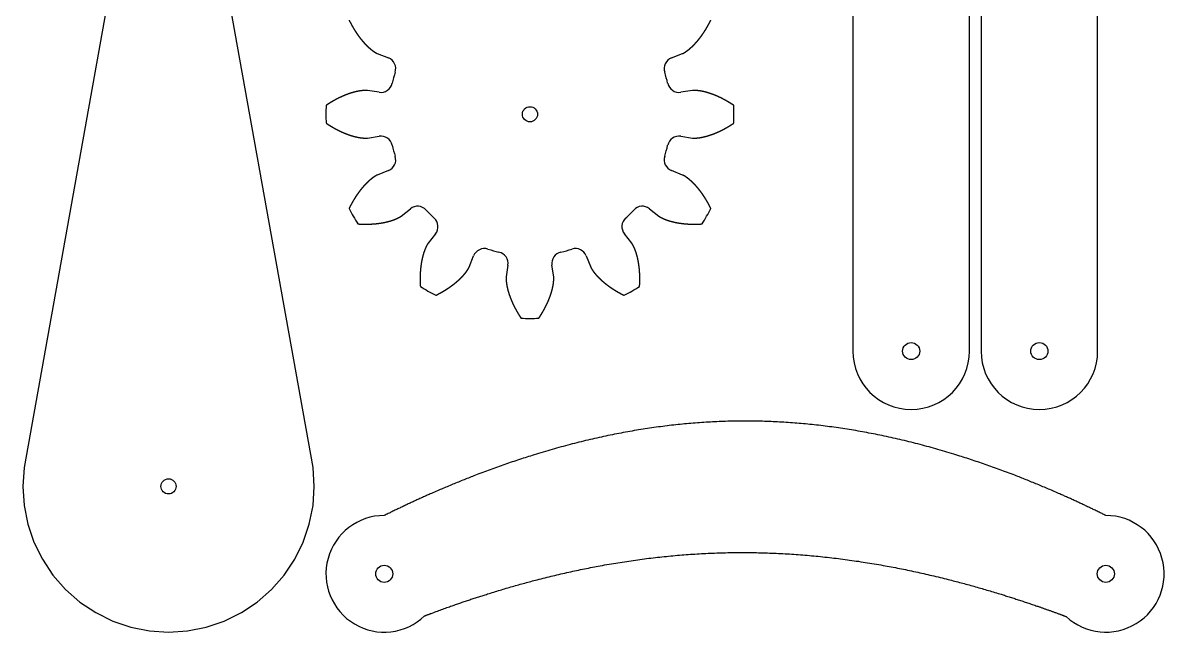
# Model space of a CAD drawing. Header units: millimetres. Extents: x 18 to 1165, y 18 to 1178.
# Drawn here: x 18 to 605, y 294 to 607 of the extents above; entities that cross this region are included whole.
import ezdxf

# ---------------------------------------------------------------- set-up
doc = ezdxf.new("R2010")
doc.units = ezdxf.units.MM
doc.layers.add('cut', color=5, linetype='Continuous', true_color=0x0000ff)

msp = doc.modelspace()

# ---------------------------------------------------------------- linework, layer by layer
at = {"layer": 'cut', "color": 5, "true_color": 0x0000ff}
for p, q in [((200.42, 591.67), (206.14, 589.39)), ((351.86, 589.39), (357.58, 591.67)), ((201.41, 571.73), (195.31, 572.62)), ((362.69, 572.62), (356.59, 571.73)), ((195.31, 548.19), (201.41, 549.08)), ((356.59, 549.08), (362.69, 548.19)), ((206.14, 531.42), (200.42, 529.14)), ((357.58, 529.14), (351.86, 531.42)), ((212.64, 507.98), (217.47, 511.8)), ((340.53, 511.8), (345.36, 507.98)), ((230.39, 498.87), (226.58, 494.04)), ((331.42, 494.04), (327.61, 498.87)), ((247.74, 481.82), (250.01, 487.54)), ((267.67, 482.81), (266.78, 476.72)), ((291.22, 476.72), (290.33, 482.81)), ((307.99, 487.54), (310.26, 481.82))]:
    msp.add_line(p, q, dxfattribs=at)
for points in [[(445.17, 773.38), (445.17, 438.58, 1), (505.17, 438.58), (505.17, 773.38, 1)], [(511.17, 738.58), (511.17, 438.58, 1), (571.17, 438.58), (571.17, 738.58, 1)]]:
    msp.add_lwpolyline(points, format="xyb", close=True, dxfattribs=at)
msp.add_lwpolyline([(75, 693), (18.64, 378.79), (18, 369), (18.64, 359.21), (20.56, 349.59), (23.71, 340.3), (28.05, 331.5), (33.5, 323.34), (39.97, 315.97), (47.34, 309.5), (55.5, 304.05), (64.3, 299.71), (73.59, 296.56), (83.21, 294.64), (93, 294), (102.79, 294.64), (112.41, 296.56), (121.7, 299.71), (130.5, 304.05), (138.66, 309.5), (146.03, 315.97), (152.5, 323.34), (157.95, 331.5), (162.29, 340.3), (165.44, 349.59), (167.36, 359.21), (168, 369), (167.36, 378.79), (111, 693)], dxfattribs=at)
for centre, radius in [((279, 560.41), 3.9), ((475.17, 438.58), 4.4), ((541.17, 438.58), 4.4), ((93, 369), 3.9), ((204, 324), 4.4), ((575.4, 324), 4.4)]:
    msp.add_circle(centre, radius, dxfattribs=at)
for centre, radius, start, end in [((203.92, 583.82), 6, -17.31832, 68.30621), ((354.08, 583.82), 6, 111.69379, -162.68168), ((279, 560.41), 72.64, 162.68168, 167.31832), ((279, 560.41), 72.64, 12.68168, 17.31832), ((202.27, 577.67), 6, -98.30621, -12.68168), ((355.73, 577.67), 6, -167.31832, -81.69379), ((279, 560.41), 105, 177.50669, -177.50669), ((279, 560.41), 105, -2.49331, 2.49331), ((202.27, 543.14), 6, 12.68168, 98.30621), ((355.73, 543.14), 6, 81.69379, 167.31832), ((279, 560.41), 72.64, -167.31832, -162.68168), ((279, 560.41), 72.64, -17.31832, -12.68168), ((203.92, 536.99), 6, -68.30621, 17.31832), ((354.08, 536.99), 6, 162.68168, -111.69379), ((279, 560.41), 105, -152.49331, -147.50669), ((221.19, 507.09), 6, 42.68168, 128.30621), ((279, 560.41), 72.64, -137.31832, -132.68168), ((279, 560.41), 72.64, -47.31832, -42.68168), ((336.81, 507.09), 6, 51.69379, 137.31832), ((279, 560.41), 105, -32.49331, -27.50669), ((225.68, 502.59), 6, -38.30621, 47.31832), ((332.32, 502.59), 6, 132.68168, -141.69379), ((255.59, 485.33), 6, 72.68168, 158.30621), ((279, 560.41), 72.64, -107.31832, -102.68168), ((261.73, 483.68), 6, -8.30621, 77.31832), ((296.27, 483.68), 6, 102.68168, -171.69379), ((279, 560.41), 72.64, -77.31832, -72.68168), ((302.41, 485.33), 6, 21.69379, 107.31832), ((279, 560.41), 105, -122.49331, -117.50669), ((279, 560.41), 105, -62.49331, -57.50669), ((279, 560.41), 105, -92.49331, -87.50669), ((204, 324), 30, 90, -46.11126), ((575.4, 324), 30, -132.93898, 90)]:
    msp.add_arc(centre, radius, start, end, dxfattribs=at)
for points in [[(185.87, 608.9), (185.9, 608.84), (185.96, 608.71), (186.06, 608.52), (186.18, 608.27), (186.34, 607.96), (186.5, 607.65), (186.66, 607.34), (186.82, 607.04), (186.99, 606.73), (187.15, 606.43), (187.32, 606.13), (187.49, 605.83), (187.66, 605.53), (187.83, 605.23), (188, 604.94), (188.18, 604.64), (188.35, 604.35), (188.53, 604.06), (188.71, 603.77), (188.89, 603.48), (189.07, 603.2), (189.25, 602.91), (189.44, 602.63), (189.63, 602.35), (189.81, 602.07), (190, 601.8), (190.19, 601.52), (190.39, 601.25), (190.58, 600.98), (190.77, 600.71), (190.97, 600.44), (191.17, 600.18), (191.37, 599.91), (191.57, 599.65), (191.77, 599.39), (191.98, 599.13), (192.18, 598.88), (192.39, 598.63), (192.6, 598.37), (192.81, 598.13), (193.02, 597.88), (193.23, 597.63), (193.45, 597.39), (193.66, 597.15), (193.88, 596.91), (194.1, 596.68), (194.32, 596.45), (194.54, 596.22), (194.77, 595.99), (194.99, 595.76), (195.22, 595.54), (195.45, 595.32), (195.68, 595.1), (195.91, 594.89), (196.14, 594.68), (196.38, 594.47), (196.61, 594.26), (196.85, 594.06), (197.09, 593.86), (197.33, 593.66), (197.58, 593.47), (197.83, 593.28), (198.07, 593.1), (198.33, 592.92), (198.58, 592.75), (198.83, 592.57), (199.09, 592.4), (199.34, 592.23), (199.6, 592.07), (199.87, 591.92), (200.08, 591.81), (200.25, 591.74), (200.36, 591.69), (200.42, 591.67)], [(357.58, 591.67), (357.64, 591.69), (357.75, 591.74), (357.92, 591.81), (358.13, 591.92), (358.4, 592.07), (358.66, 592.23), (358.91, 592.4), (359.17, 592.57), (359.42, 592.75), (359.67, 592.92), (359.93, 593.1), (360.17, 593.28), (360.42, 593.47), (360.67, 593.66), (360.91, 593.86), (361.15, 594.06), (361.39, 594.26), (361.62, 594.47), (361.86, 594.68), (362.09, 594.89), (362.32, 595.1), (362.55, 595.32), (362.78, 595.54), (363.01, 595.76), (363.23, 595.99), (363.46, 596.22), (363.68, 596.45), (363.9, 596.68), (364.12, 596.91), (364.34, 597.15), (364.55, 597.39), (364.77, 597.63), (364.98, 597.88), (365.19, 598.13), (365.4, 598.37), (365.61, 598.63), (365.82, 598.88), (366.02, 599.13), (366.23, 599.39), (366.43, 599.65), (366.63, 599.91), (366.83, 600.18), (367.03, 600.44), (367.23, 600.71), (367.42, 600.98), (367.61, 601.25), (367.81, 601.52), (368, 601.8), (368.19, 602.07), (368.37, 602.35), (368.56, 602.63), (368.75, 602.91), (368.93, 603.2), (369.11, 603.48), (369.29, 603.77), (369.47, 604.06), (369.65, 604.35), (369.82, 604.64), (370, 604.94), (370.17, 605.23), (370.34, 605.53), (370.51, 605.83), (370.68, 606.13), (370.85, 606.43), (371.01, 606.73), (371.18, 607.04), (371.34, 607.34), (371.5, 607.65), (371.66, 607.96), (371.82, 608.27), (371.94, 608.52), (372.04, 608.71), (372.1, 608.84), (372.13, 608.9)], [(195.31, 572.62), (195.25, 572.63), (195.13, 572.65), (194.95, 572.66), (194.71, 572.68), (194.41, 572.68), (194.1, 572.67), (193.8, 572.65), (193.49, 572.63), (193.18, 572.61), (192.88, 572.58), (192.57, 572.55), (192.26, 572.52), (191.96, 572.48), (191.65, 572.44), (191.34, 572.39), (191.03, 572.33), (190.72, 572.28), (190.42, 572.22), (190.11, 572.15), (189.8, 572.09), (189.49, 572.02), (189.18, 571.95), (188.88, 571.87), (188.57, 571.79), (188.26, 571.71), (187.95, 571.62), (187.64, 571.53), (187.34, 571.44), (187.03, 571.35), (186.72, 571.25), (186.42, 571.15), (186.11, 571.05), (185.8, 570.94), (185.49, 570.84), (185.19, 570.72), (184.88, 570.61), (184.58, 570.5), (184.27, 570.38), (183.97, 570.26), (183.66, 570.13), (183.36, 570.01), (183.05, 569.88), (182.75, 569.75), (182.44, 569.61), (182.14, 569.48), (181.84, 569.34), (181.53, 569.2), (181.23, 569.06), (180.93, 568.91), (180.63, 568.77), (180.33, 568.62), (180.02, 568.46), (179.72, 568.31), (179.42, 568.15), (179.12, 568), (178.82, 567.83), (178.52, 567.67), (178.23, 567.51), (177.93, 567.34), (177.63, 567.17), (177.33, 567), (177.04, 566.82), (176.74, 566.65), (176.45, 566.47), (176.15, 566.29), (175.86, 566.11), (175.56, 565.92), (175.27, 565.74), (174.97, 565.55), (174.68, 565.36), (174.45, 565.21), (174.27, 565.09), (174.16, 565.01), (174.1, 564.97)], [(383.9, 564.97), (383.84, 565.01), (383.73, 565.09), (383.55, 565.21), (383.32, 565.36), (383.03, 565.55), (382.73, 565.74), (382.44, 565.92), (382.14, 566.11), (381.85, 566.29), (381.55, 566.47), (381.26, 566.65), (380.96, 566.82), (380.67, 567), (380.37, 567.17), (380.07, 567.34), (379.77, 567.51), (379.48, 567.67), (379.18, 567.83), (378.88, 568), (378.58, 568.15), (378.28, 568.31), (377.98, 568.46), (377.67, 568.62), (377.37, 568.77), (377.07, 568.91), (376.77, 569.06), (376.47, 569.2), (376.16, 569.34), (375.86, 569.48), (375.56, 569.61), (375.25, 569.75), (374.95, 569.88), (374.64, 570.01), (374.34, 570.13), (374.03, 570.26), (373.73, 570.38), (373.42, 570.5), (373.12, 570.61), (372.81, 570.72), (372.51, 570.84), (372.2, 570.94), (371.89, 571.05), (371.58, 571.15), (371.28, 571.25), (370.97, 571.35), (370.66, 571.44), (370.36, 571.53), (370.05, 571.62), (369.74, 571.71), (369.43, 571.79), (369.12, 571.87), (368.82, 571.95), (368.51, 572.02), (368.2, 572.09), (367.89, 572.15), (367.58, 572.22), (367.28, 572.28), (366.97, 572.33), (366.66, 572.39), (366.35, 572.44), (366.04, 572.48), (365.74, 572.52), (365.43, 572.55), (365.12, 572.58), (364.82, 572.61), (364.51, 572.63), (364.2, 572.65), (363.9, 572.67), (363.59, 572.68), (363.29, 572.68), (363.05, 572.66), (362.87, 572.65), (362.75, 572.63), (362.69, 572.62)], [(174.1, 555.84), (174.16, 555.8), (174.27, 555.72), (174.45, 555.6), (174.68, 555.45), (174.97, 555.26), (175.27, 555.07), (175.56, 554.89), (175.86, 554.7), (176.15, 554.52), (176.45, 554.34), (176.74, 554.16), (177.04, 553.99), (177.33, 553.81), (177.63, 553.64), (177.93, 553.47), (178.23, 553.3), (178.52, 553.14), (178.82, 552.98), (179.12, 552.82), (179.42, 552.66), (179.72, 552.5), (180.02, 552.35), (180.33, 552.19), (180.63, 552.04), (180.93, 551.9), (181.23, 551.75), (181.53, 551.61), (181.84, 551.47), (182.14, 551.33), (182.44, 551.2), (182.75, 551.06), (183.05, 550.93), (183.36, 550.8), (183.66, 550.68), (183.97, 550.55), (184.27, 550.43), (184.58, 550.31), (184.88, 550.2), (185.19, 550.09), (185.49, 549.98), (185.8, 549.87), (186.11, 549.76), (186.42, 549.66), (186.72, 549.56), (187.03, 549.46), (187.34, 549.37), (187.64, 549.28), (187.95, 549.19), (188.26, 549.1), (188.57, 549.02), (188.88, 548.94), (189.18, 548.87), (189.49, 548.79), (189.8, 548.72), (190.11, 548.66), (190.42, 548.59), (190.72, 548.53), (191.03, 548.48), (191.34, 548.42), (191.65, 548.37), (191.96, 548.33), (192.26, 548.29), (192.57, 548.26), (192.88, 548.23), (193.18, 548.2), (193.49, 548.18), (193.8, 548.16), (194.1, 548.14), (194.41, 548.13), (194.71, 548.13), (194.95, 548.15), (195.13, 548.16), (195.25, 548.18), (195.31, 548.19)], [(362.69, 548.19), (362.75, 548.18), (362.87, 548.16), (363.05, 548.15), (363.29, 548.13), (363.59, 548.13), (363.9, 548.14), (364.2, 548.16), (364.51, 548.18), (364.82, 548.2), (365.12, 548.23), (365.43, 548.26), (365.74, 548.29), (366.04, 548.33), (366.35, 548.37), (366.66, 548.42), (366.97, 548.48), (367.28, 548.53), (367.58, 548.59), (367.89, 548.66), (368.2, 548.72), (368.51, 548.79), (368.82, 548.87), (369.12, 548.94), (369.43, 549.02), (369.74, 549.1), (370.05, 549.19), (370.36, 549.28), (370.66, 549.37), (370.97, 549.46), (371.28, 549.56), (371.58, 549.66), (371.89, 549.76), (372.2, 549.87), (372.51, 549.98), (372.81, 550.09), (373.12, 550.2), (373.42, 550.31), (373.73, 550.43), (374.03, 550.55), (374.34, 550.68), (374.64, 550.8), (374.95, 550.93), (375.25, 551.06), (375.56, 551.2), (375.86, 551.33), (376.16, 551.47), (376.47, 551.61), (376.77, 551.75), (377.07, 551.9), (377.37, 552.04), (377.67, 552.19), (377.98, 552.35), (378.28, 552.5), (378.58, 552.66), (378.88, 552.82), (379.18, 552.98), (379.48, 553.14), (379.77, 553.3), (380.07, 553.47), (380.37, 553.64), (380.67, 553.81), (380.96, 553.99), (381.26, 554.16), (381.55, 554.34), (381.85, 554.52), (382.14, 554.7), (382.44, 554.89), (382.73, 555.07), (383.03, 555.26), (383.32, 555.45), (383.55, 555.6), (383.73, 555.72), (383.84, 555.8), (383.9, 555.84)], [(200.42, 529.14), (200.36, 529.12), (200.25, 529.07), (200.08, 529), (199.87, 528.89), (199.6, 528.74), (199.34, 528.58), (199.09, 528.41), (198.83, 528.24), (198.58, 528.06), (198.33, 527.89), (198.07, 527.71), (197.83, 527.53), (197.58, 527.34), (197.33, 527.15), (197.09, 526.95), (196.85, 526.75), (196.61, 526.55), (196.38, 526.34), (196.14, 526.13), (195.91, 525.92), (195.68, 525.71), (195.45, 525.49), (195.22, 525.27), (194.99, 525.05), (194.77, 524.82), (194.54, 524.59), (194.32, 524.36), (194.1, 524.13), (193.88, 523.9), (193.66, 523.66), (193.45, 523.42), (193.23, 523.18), (193.02, 522.93), (192.81, 522.69), (192.6, 522.44), (192.39, 522.19), (192.18, 521.93), (191.98, 521.68), (191.77, 521.42), (191.57, 521.16), (191.37, 520.9), (191.17, 520.63), (190.97, 520.37), (190.77, 520.1), (190.58, 519.83), (190.39, 519.56), (190.19, 519.29), (190, 519.01), (189.81, 518.74), (189.63, 518.46), (189.44, 518.18), (189.25, 517.9), (189.07, 517.61), (188.89, 517.33), (188.71, 517.04), (188.53, 516.75), (188.35, 516.46), (188.18, 516.17), (188, 515.87), (187.83, 515.58), (187.66, 515.28), (187.49, 514.98), (187.32, 514.68), (187.15, 514.38), (186.99, 514.08), (186.82, 513.77), (186.66, 513.47), (186.5, 513.16), (186.34, 512.85), (186.18, 512.54), (186.06, 512.29), (185.96, 512.1), (185.9, 511.97), (185.87, 511.91)], [(372.13, 511.91), (372.1, 511.97), (372.04, 512.1), (371.94, 512.29), (371.82, 512.54), (371.66, 512.85), (371.5, 513.16), (371.34, 513.47), (371.18, 513.77), (371.01, 514.08), (370.85, 514.38), (370.68, 514.68), (370.51, 514.98), (370.34, 515.28), (370.17, 515.58), (370, 515.87), (369.82, 516.17), (369.65, 516.46), (369.47, 516.75), (369.29, 517.04), (369.11, 517.33), (368.93, 517.61), (368.75, 517.9), (368.56, 518.18), (368.37, 518.46), (368.19, 518.74), (368, 519.01), (367.81, 519.29), (367.61, 519.56), (367.42, 519.83), (367.23, 520.1), (367.03, 520.37), (366.83, 520.63), (366.63, 520.9), (366.43, 521.16), (366.23, 521.42), (366.02, 521.68), (365.82, 521.93), (365.61, 522.19), (365.4, 522.44), (365.19, 522.69), (364.98, 522.93), (364.77, 523.18), (364.55, 523.42), (364.34, 523.66), (364.12, 523.9), (363.9, 524.13), (363.68, 524.36), (363.46, 524.59), (363.23, 524.82), (363.01, 525.05), (362.78, 525.27), (362.55, 525.49), (362.32, 525.71), (362.09, 525.92), (361.86, 526.13), (361.62, 526.34), (361.39, 526.55), (361.15, 526.75), (360.91, 526.95), (360.67, 527.15), (360.42, 527.34), (360.17, 527.53), (359.93, 527.71), (359.67, 527.89), (359.42, 528.06), (359.17, 528.24), (358.91, 528.41), (358.66, 528.58), (358.4, 528.74), (358.13, 528.89), (357.92, 529), (357.75, 529.07), (357.64, 529.12), (357.58, 529.14)], [(190.44, 504), (190.51, 503.99), (190.65, 503.99), (190.86, 503.97), (191.14, 503.96), (191.48, 503.94), (191.83, 503.92), (192.18, 503.91), (192.53, 503.89), (192.87, 503.88), (193.22, 503.88), (193.56, 503.87), (193.91, 503.86), (194.25, 503.86), (194.59, 503.86), (194.94, 503.86), (195.28, 503.87), (195.62, 503.87), (195.96, 503.88), (196.3, 503.89), (196.64, 503.91), (196.98, 503.92), (197.31, 503.94), (197.65, 503.96), (197.99, 503.98), (198.32, 504), (198.66, 504.03), (198.99, 504.05), (199.32, 504.08), (199.65, 504.12), (199.98, 504.15), (200.31, 504.19), (200.64, 504.23), (200.97, 504.27), (201.3, 504.31), (201.62, 504.36), (201.95, 504.4), (202.27, 504.46), (202.59, 504.51), (202.92, 504.56), (203.24, 504.62), (203.56, 504.68), (203.87, 504.74), (204.19, 504.81), (204.51, 504.87), (204.82, 504.94), (205.14, 505.02), (205.45, 505.09), (205.76, 505.17), (206.07, 505.25), (206.38, 505.33), (206.68, 505.41), (206.99, 505.5), (207.29, 505.59), (207.59, 505.69), (207.89, 505.79), (208.19, 505.88), (208.49, 505.99), (208.78, 506.09), (209.07, 506.2), (209.37, 506.31), (209.65, 506.43), (209.94, 506.54), (210.22, 506.67), (210.5, 506.8), (210.78, 506.93), (211.06, 507.06), (211.33, 507.2), (211.61, 507.34), (211.88, 507.48), (212.14, 507.63), (212.34, 507.76), (212.49, 507.87), (212.59, 507.94), (212.64, 507.98)], [(345.36, 507.98), (345.41, 507.94), (345.51, 507.87), (345.66, 507.76), (345.86, 507.63), (346.12, 507.48), (346.39, 507.34), (346.67, 507.2), (346.94, 507.06), (347.22, 506.93), (347.5, 506.8), (347.78, 506.67), (348.06, 506.54), (348.35, 506.43), (348.63, 506.31), (348.93, 506.2), (349.22, 506.09), (349.51, 505.99), (349.81, 505.88), (350.11, 505.79), (350.41, 505.69), (350.71, 505.59), (351.01, 505.5), (351.32, 505.41), (351.62, 505.33), (351.93, 505.25), (352.24, 505.17), (352.55, 505.09), (352.86, 505.02), (353.18, 504.94), (353.49, 504.87), (353.81, 504.81), (354.13, 504.74), (354.44, 504.68), (354.76, 504.62), (355.08, 504.56), (355.41, 504.51), (355.73, 504.46), (356.05, 504.4), (356.38, 504.36), (356.7, 504.31), (357.03, 504.27), (357.36, 504.23), (357.69, 504.19), (358.02, 504.15), (358.35, 504.12), (358.68, 504.08), (359.01, 504.05), (359.34, 504.03), (359.68, 504), (360.01, 503.98), (360.35, 503.96), (360.69, 503.94), (361.02, 503.92), (361.36, 503.91), (361.7, 503.89), (362.04, 503.88), (362.38, 503.87), (362.72, 503.87), (363.06, 503.86), (363.41, 503.86), (363.75, 503.86), (364.09, 503.86), (364.44, 503.87), (364.78, 503.88), (365.13, 503.88), (365.47, 503.89), (365.82, 503.91), (366.17, 503.92), (366.52, 503.94), (366.86, 503.96), (367.14, 503.97), (367.35, 503.99), (367.49, 503.99), (367.56, 504)], [(226.58, 494.04), (226.54, 493.99), (226.47, 493.9), (226.36, 493.75), (226.23, 493.54), (226.07, 493.28), (225.93, 493.01), (225.79, 492.74), (225.66, 492.46), (225.52, 492.19), (225.39, 491.91), (225.26, 491.63), (225.14, 491.35), (225.02, 491.06), (224.9, 490.77), (224.79, 490.48), (224.69, 490.19), (224.58, 489.89), (224.48, 489.59), (224.38, 489.3), (224.28, 489), (224.19, 488.7), (224.1, 488.39), (224.01, 488.09), (223.92, 487.78), (223.84, 487.47), (223.76, 487.16), (223.69, 486.85), (223.61, 486.54), (223.54, 486.23), (223.47, 485.91), (223.4, 485.6), (223.34, 485.28), (223.27, 484.96), (223.21, 484.64), (223.16, 484.32), (223.1, 484), (223.05, 483.68), (223, 483.35), (222.95, 483.03), (222.91, 482.7), (222.86, 482.38), (222.82, 482.05), (222.78, 481.72), (222.75, 481.39), (222.71, 481.06), (222.68, 480.73), (222.65, 480.39), (222.62, 480.06), (222.6, 479.73), (222.57, 479.39), (222.55, 479.06), (222.53, 478.72), (222.52, 478.38), (222.5, 478.04), (222.49, 477.7), (222.48, 477.36), (222.47, 477.02), (222.46, 476.68), (222.46, 476.34), (222.46, 476), (222.46, 475.66), (222.46, 475.31), (222.46, 474.97), (222.47, 474.62), (222.48, 474.28), (222.49, 473.93), (222.5, 473.58), (222.52, 473.24), (222.53, 472.89), (222.55, 472.54), (222.57, 472.26), (222.58, 472.05), (222.59, 471.91), (222.59, 471.84)], [(335.41, 471.84), (335.41, 471.91), (335.42, 472.05), (335.43, 472.26), (335.45, 472.54), (335.47, 472.89), (335.48, 473.24), (335.5, 473.58), (335.51, 473.93), (335.52, 474.28), (335.53, 474.62), (335.54, 474.97), (335.54, 475.31), (335.54, 475.66), (335.54, 476), (335.54, 476.34), (335.54, 476.68), (335.53, 477.02), (335.52, 477.36), (335.51, 477.7), (335.5, 478.04), (335.48, 478.38), (335.47, 478.72), (335.45, 479.06), (335.43, 479.39), (335.4, 479.73), (335.38, 480.06), (335.35, 480.39), (335.32, 480.73), (335.29, 481.06), (335.25, 481.39), (335.22, 481.72), (335.18, 482.05), (335.14, 482.38), (335.09, 482.7), (335.05, 483.03), (335, 483.35), (334.95, 483.68), (334.9, 484), (334.84, 484.32), (334.79, 484.64), (334.73, 484.96), (334.66, 485.28), (334.6, 485.6), (334.53, 485.91), (334.46, 486.23), (334.39, 486.54), (334.31, 486.85), (334.24, 487.16), (334.16, 487.47), (334.08, 487.78), (333.99, 488.09), (333.9, 488.39), (333.81, 488.7), (333.72, 489), (333.62, 489.3), (333.52, 489.59), (333.42, 489.89), (333.31, 490.19), (333.21, 490.48), (333.1, 490.77), (332.98, 491.06), (332.86, 491.35), (332.74, 491.63), (332.61, 491.91), (332.48, 492.19), (332.34, 492.46), (332.21, 492.74), (332.07, 493.01), (331.93, 493.28), (331.77, 493.54), (331.64, 493.75), (331.53, 493.9), (331.46, 493.99), (331.42, 494.04)], [(230.51, 467.27), (230.57, 467.31), (230.69, 467.37), (230.88, 467.46), (231.13, 467.59), (231.44, 467.74), (231.75, 467.9), (232.06, 468.07), (232.37, 468.23), (232.67, 468.39), (232.98, 468.56), (233.28, 468.72), (233.58, 468.89), (233.88, 469.06), (234.17, 469.23), (234.47, 469.41), (234.76, 469.58), (235.06, 469.76), (235.35, 469.94), (235.63, 470.11), (235.92, 470.29), (236.21, 470.48), (236.49, 470.66), (236.77, 470.84), (237.05, 471.03), (237.33, 471.22), (237.61, 471.41), (237.88, 471.6), (238.16, 471.79), (238.43, 471.98), (238.7, 472.18), (238.96, 472.38), (239.23, 472.57), (239.49, 472.77), (239.75, 472.97), (240.01, 473.18), (240.27, 473.38), (240.53, 473.59), (240.78, 473.79), (241.03, 474), (241.28, 474.21), (241.53, 474.42), (241.77, 474.64), (242.01, 474.85), (242.25, 475.07), (242.49, 475.29), (242.73, 475.5), (242.96, 475.73), (243.19, 475.95), (243.42, 476.17), (243.64, 476.4), (243.87, 476.62), (244.09, 476.85), (244.3, 477.08), (244.52, 477.31), (244.73, 477.55), (244.94, 477.78), (245.14, 478.02), (245.35, 478.26), (245.55, 478.5), (245.74, 478.74), (245.94, 478.98), (246.12, 479.23), (246.31, 479.48), (246.48, 479.73), (246.66, 479.98), (246.83, 480.24), (247, 480.49), (247.17, 480.75), (247.33, 481.01), (247.48, 481.27), (247.59, 481.49), (247.67, 481.65), (247.72, 481.77), (247.74, 481.82)], [(310.26, 481.82), (310.28, 481.77), (310.33, 481.65), (310.41, 481.49), (310.52, 481.27), (310.67, 481.01), (310.83, 480.75), (311, 480.49), (311.17, 480.24), (311.34, 479.98), (311.52, 479.73), (311.69, 479.48), (311.88, 479.23), (312.06, 478.98), (312.26, 478.74), (312.45, 478.5), (312.65, 478.26), (312.86, 478.02), (313.06, 477.78), (313.27, 477.55), (313.48, 477.31), (313.7, 477.08), (313.91, 476.85), (314.13, 476.62), (314.36, 476.4), (314.58, 476.17), (314.81, 475.95), (315.04, 475.73), (315.27, 475.5), (315.51, 475.29), (315.75, 475.07), (315.99, 474.85), (316.23, 474.64), (316.47, 474.42), (316.72, 474.21), (316.97, 474), (317.22, 473.79), (317.47, 473.59), (317.73, 473.38), (317.99, 473.18), (318.25, 472.97), (318.51, 472.77), (318.77, 472.57), (319.04, 472.38), (319.3, 472.18), (319.57, 471.98), (319.84, 471.79), (320.12, 471.6), (320.39, 471.41), (320.67, 471.22), (320.95, 471.03), (321.23, 470.84), (321.51, 470.66), (321.79, 470.48), (322.08, 470.29), (322.37, 470.11), (322.65, 469.94), (322.94, 469.76), (323.24, 469.58), (323.53, 469.41), (323.83, 469.23), (324.12, 469.06), (324.42, 468.89), (324.72, 468.72), (325.02, 468.56), (325.33, 468.39), (325.63, 468.23), (325.94, 468.07), (326.25, 467.9), (326.56, 467.74), (326.87, 467.59), (327.12, 467.46), (327.31, 467.37), (327.43, 467.31), (327.49, 467.27)], [(266.78, 476.72), (266.77, 476.66), (266.76, 476.54), (266.74, 476.36), (266.73, 476.12), (266.73, 475.81), (266.74, 475.51), (266.75, 475.2), (266.77, 474.89), (266.8, 474.59), (266.82, 474.28), (266.85, 473.97), (266.89, 473.67), (266.92, 473.36), (266.97, 473.05), (267.02, 472.74), (267.07, 472.44), (267.13, 472.13), (267.19, 471.82), (267.25, 471.51), (267.32, 471.2), (267.39, 470.9), (267.46, 470.59), (267.54, 470.28), (267.62, 469.97), (267.7, 469.67), (267.78, 469.36), (267.87, 469.05), (267.96, 468.74), (268.06, 468.43), (268.15, 468.13), (268.25, 467.82), (268.36, 467.51), (268.46, 467.21), (268.57, 466.9), (268.68, 466.59), (268.79, 466.29), (268.91, 465.98), (269.03, 465.68), (269.15, 465.37), (269.27, 465.07), (269.4, 464.76), (269.53, 464.46), (269.66, 464.15), (269.79, 463.85), (269.93, 463.54), (270.06, 463.24), (270.2, 462.94), (270.35, 462.64), (270.49, 462.33), (270.64, 462.03), (270.79, 461.73), (270.94, 461.43), (271.1, 461.13), (271.25, 460.83), (271.41, 460.53), (271.57, 460.23), (271.73, 459.93), (271.9, 459.63), (272.07, 459.33), (272.24, 459.04), (272.41, 458.74), (272.58, 458.44), (272.76, 458.15), (272.93, 457.85), (273.11, 457.56), (273.3, 457.26), (273.48, 456.97), (273.67, 456.67), (273.86, 456.38), (274.05, 456.09), (274.2, 455.85), (274.32, 455.68), (274.39, 455.56), (274.43, 455.5)], [(283.57, 455.5), (283.61, 455.56), (283.68, 455.68), (283.8, 455.85), (283.95, 456.09), (284.14, 456.38), (284.33, 456.67), (284.52, 456.97), (284.7, 457.26), (284.89, 457.56), (285.07, 457.85), (285.24, 458.15), (285.42, 458.44), (285.59, 458.74), (285.76, 459.04), (285.93, 459.33), (286.1, 459.63), (286.27, 459.93), (286.43, 460.23), (286.59, 460.53), (286.75, 460.83), (286.9, 461.13), (287.06, 461.43), (287.21, 461.73), (287.36, 462.03), (287.51, 462.33), (287.65, 462.64), (287.8, 462.94), (287.94, 463.24), (288.07, 463.54), (288.21, 463.85), (288.34, 464.15), (288.47, 464.46), (288.6, 464.76), (288.73, 465.07), (288.85, 465.37), (288.97, 465.68), (289.09, 465.98), (289.21, 466.29), (289.32, 466.59), (289.43, 466.9), (289.54, 467.21), (289.64, 467.51), (289.75, 467.82), (289.85, 468.13), (289.94, 468.43), (290.04, 468.74), (290.13, 469.05), (290.22, 469.36), (290.3, 469.67), (290.38, 469.97), (290.46, 470.28), (290.54, 470.59), (290.61, 470.9), (290.68, 471.2), (290.75, 471.51), (290.81, 471.82), (290.87, 472.13), (290.93, 472.44), (290.98, 472.74), (291.03, 473.05), (291.08, 473.36), (291.11, 473.67), (291.15, 473.97), (291.18, 474.28), (291.2, 474.59), (291.23, 474.89), (291.25, 475.2), (291.26, 475.51), (291.27, 475.81), (291.27, 476.12), (291.26, 476.36), (291.24, 476.54), (291.23, 476.66), (291.22, 476.72)], [(575.4, 354), (567.97, 357.69), (553.12, 364.73), (530.83, 374.34), (501.12, 385.19), (463.98, 395.25), (426.84, 401.51), (389.7, 403.65), (352.56, 401.51), (315.42, 395.25), (278.28, 385.19), (248.57, 374.34), (226.29, 364.73), (211.43, 357.69), (204, 354)]]:
    msp.add_open_spline(points, degree=5, dxfattribs=at)
msp.add_open_spline([(224.8, 302.38), (227.99, 303.6), (238.52, 307.53), (256.42, 313.73), (281.71, 321.3), (314.42, 328.82), (351.41, 334.09), (388.5, 335.87), (425.69, 334.04), (462.99, 328.75), (496.3, 321.19), (522.19, 313.57), (540.61, 307.31), (551.54, 303.32), (554.97, 302.04)], degree=5, knots=[-0.9433543, -0.9433543, -0.9433543, -0.9433543, -0.9433543, -0.9433543, -0.9, -0.8, -0.7, -0.6, -0.5, -0.4, -0.3, -0.2, -0.1, -0.0544049, -0.0544049, -0.0544049, -0.0544049, -0.0544049, -0.0544049], dxfattribs=at)

doc.saveas('drawing.dxf')
